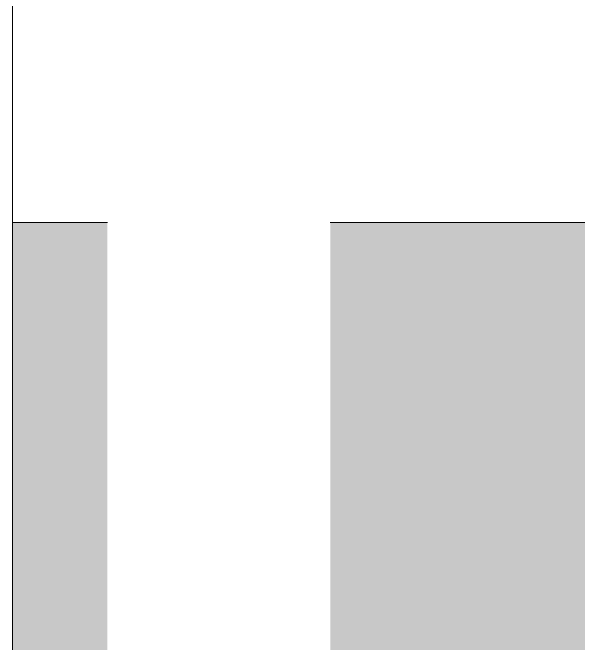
# Model space of a CAD drawing. Header units: millimetres. Extents: x -213547 to 415037, y -3642 to 106956.
# Drawn here: x 3918.8 to 4020.3, y 99835.7 to 99948.8 of the extents above; entities that cross this region are included whole.
import ezdxf

# ---------------------------------------------------------------- set-up
doc = ezdxf.new("R2010")
doc.units = ezdxf.units.MM
doc.layers.add('A-GLAZ-CWMG', color=7, linetype='Continuous', lineweight=9)
doc.layers.add('A-GLAZ-CWMG-1', color=7, linetype='Continuous', lineweight=20)

# ---------------------------------------------------------------- blocks, each defined once
blk = doc.blocks.new('Прямоугольный импост - Импост структурный с накладкой - 190мм-23190277-Объем проектирования 1 этажа')
at = {"layer": 'A-GLAZ-CWMG'}
for points in [[(3871.12, 19950.12), (3871.12, 20725.12), (3854.12, 20725.12), (3854.12, 19950.12), (3861.12, 19950.12)], [(4031.12, 19950.12), (4061.12, 19950.12), (4060, 20725.12), (3911.12, 20725), (3911.12, 19950.12), (4006.12, 19950.12)]]:
    blk.add_hatch(color=256, dxfattribs=at).paths.add_polyline_path(points)
blk.add_line((3854.12, 19950.12), (3854.12, 20725.12), dxfattribs=at)
blk = doc.blocks.new('Прямоугольный импост - Импост структурный с накладкой - 190мм-V141-Объем проектирования 1 этажа')
at = {"layer": 'A-GLAZ-CWMG-1'}
for p, q in [((-25, 0), (-25, 17)), ((-25, 17), (25, 17)), ((25, 17), (25, 0)), ((-15, 0), (-25, 0)), ((-15, -40), (-15, 0)), ((-25, -190), (-25, -40)), ((-25, -40), (-15, -40)), ((25, -40), (25, -190)), ((25, -190), (-25, -190))]:
    blk.add_line(p, q, dxfattribs=at)
blk = doc.blocks.new('1floor')
at = {"layer": 'A-GLAZ-CWMG', "extrusion": (0, 0, -1), "rotation": 270.0000000000001}
blk.add_blockref('Прямоугольный импост - Импост структурный с накладкой - 190мм-V141-Объем проектирования 1 этажа', (-3871.12, 20750.12), dxfattribs=at)
at = {"layer": 'A-GLAZ-CWMG'}
blk.add_blockref('Прямоугольный импост - Импост структурный с накладкой - 190мм-23190277-Объем проектирования 1 этажа', (0, 0), dxfattribs=at)

msp = doc.modelspace()

# ---------------------------------------------------------------- block references
msp.add_blockref('1floor', (64.7, 79186.05))

doc.saveas('drawing.dxf')
